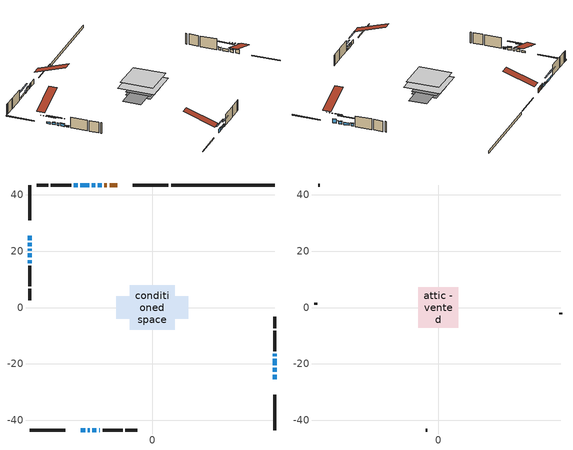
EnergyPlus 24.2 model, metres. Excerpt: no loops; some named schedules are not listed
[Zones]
conditioned space
 floor adiabatic (Floor2 construction): -5.44,-5.44 -5.44,5.44 5.44,5.44 5.44,-5.44 z0.59
 floor adiabatic (AdiabaticFloorConstruction): -7.93,-7.93 -7.93,7.93 7.93,7.93 7.93,-7.93 z3.03
 floor foundation (Slab1 construction): -5.44,-5.44 -5.44,5.44 5.44,5.44 5.44,-5.44 z-0.61
 floor foundation (Slab2 construction): -12.71,-4 -12.71,4 12.71,4 12.71,-4 z0
 wall outside (RimJoist1 construction): 5.71,43.37 -6.82,43.37 / -43.37,-43.37 -30.84,-43.37 / -43.37,43.37 -43.37,30.84 / 43.37,-43.37 43.37,-30.84 z0.59:0.89
 wall outside (AdiabaticWallConstruction 1): -12.34,43.37 -15.13,43.37 / -16.06,43.37 -16.97,43.37 z0.59:2.62
 wall outside (AdiabaticWallConstruction): 43.37,-25.32 43.37,-23.75 / -25.32,-43.37 -23.75,-43.37 z0.59:2.29; -43.37,25.32 -43.37,23.8 z0.59:1.33; -43.37,22.87 -43.37,21.7 / -43.37,20.77 -43.37,20.08 / 43.37,-20.47 43.37,-18.13 / -22.82,-43.37 -22.11,-43.37 / 43.37,-17.21 43.37,-16.39 z0.59:1.71; 43.37,-22.82 43.37,-21.4 / -17.9,43.37 -19.32,43.37 / -21.18,-43.37 -19.76,-43.37 / -43.37,19.16 -43.37,17.73 z0.59:1.73; -20.25,43.37 -21.37,43.37 / -43.37,16.81 -43.37,15.66 z0.59:1.12; -22.3,43.37 -25.45,43.37 z0.59:1.35; -26.38,43.37 -27.83,43.37 z0.59:1.28; -18.83,-43.37 -18.52,-43.37 z0.59:1.25
 wall outside (Wall1 construction): -28.76,43.37 -35.93,43.37 / -17.6,-43.37 -10.42,-43.37 / -43.37,14.73 -43.37,7.56 / 43.37,-15.46 43.37,-8.29 z0.59:5.47
 wall outside (Wall2 construction): -36.86,43.37 -40.96,43.37 / -9.49,-43.37 -5.39,-43.37 / -43.37,6.63 -43.37,2.53 / 43.37,-7.36 43.37,-3.25 z0.59:5.47
 wall foundation (FoundationWall1 construction): 43.37,43.37 6.64,43.37 z-0.61:0.59
 window (WindowConstruction): 43.37,-25.32 43.37,-23.75 z0.59:2.29
 window (WindowConstruction 6): -25.32,-43.37 -23.75,-43.37 z0.59:2.29
 window (WindowConstruction 7): -43.37,25.32 -43.37,23.8 z0.59:1.33
 window (WindowConstruction 8): -43.37,22.87 -43.37,21.7 z0.59:1.71
 window (WindowConstruction 9): -43.37,20.77 -43.37,20.08 z0.59:1.71
 window (WindowConstruction 10): 43.37,-22.82 43.37,-21.4 z0.59:1.73
 window (WindowConstruction 11): -17.9,43.37 -19.32,43.37 z0.59:1.73
 window (WindowConstruction 12): -20.25,43.37 -21.37,43.37 z0.59:1.12
 window (WindowConstruction 1): 43.37,-20.47 43.37,-18.13 z0.59:1.71
 window (WindowConstruction 13): -22.82,-43.37 -22.11,-43.37 z0.59:1.71
 window (WindowConstruction 14): -21.18,-43.37 -19.76,-43.37 z0.59:1.73
 window (WindowConstruction 15): -43.37,19.16 -43.37,17.73 z0.59:1.73
 window (WindowConstruction 16): -43.37,16.81 -43.37,15.66 z0.59:1.12
 window (WindowConstruction 2): 43.37,-17.2 43.37,-16.39 z0.59:1.71
 window (WindowConstruction 3): -22.3,43.37 -25.45,43.37 z0.59:1.35
 window (WindowConstruction 4): -26.38,43.37 -27.83,43.37 z0.59:1.28
 window (WindowConstruction 5): -18.83,-43.37 -18.52,-43.37 z0.59:1.25
 door (Door): -12.34,43.37 -15.13,43.37 z0.59:2.62
 door (Door 1): -16.06,43.37 -16.97,43.37 z0.59:2.62
 ceiling adiabatic (AdiabaticFloorConstruction): 7.93,-7.93 7.93,7.93 -7.93,7.93 -7.93,-7.93 z3.03
attic - vented
 floor to conditioned space (Floor1 construction Reversed): -7.13,-7.13 -7.13,7.13 7.13,7.13 7.13,-7.13 z5.47
 wall outside (Wall3 construction): -41.89,43.37 -42.44,43.37 / -4.46,-43.37 -3.91,-43.37 / -43.37,1.6 -43.37,1.05 / 43.37,-2.32 43.37,-1.78 z0.59:5.47
 roof outside (Roof1 construction): -11.41,43.37,5.47 -11.41,29.48,10.1 -7.75,29.48,10.1 -7.75,43.37,5.47; -26.25,-43.37,5.47 -26.25,-29.48,10.1 -29.91,-29.48,10.1 -29.91,-43.37,5.47; -43.37,26.25,5.47 -29.48,26.25,10.1 -29.48,29.91,10.1 -43.37,29.91,5.47; 43.37,-26.25,5.47 29.48,-26.25,10.1 29.48,-29.91,10.1 43.37,-29.91,5.47
shading: 43.37,-21.11 43.37,-27.96 43.78,-27.96 43.78,-21.11 z4.93; -21.11,-43.37 -27.96,-43.37 -27.96,-43.78 -21.11,-43.78 z4.93; -43.37,21.16 -43.37,27.96 -43.78,27.96 -43.78,21.16 z3.97; -43.37,19.06 -43.37,25.51 -43.78,25.51 -43.78,19.06 z4.35; -43.37,17.44 -43.37,23.41 -43.78,23.41 -43.78,17.44 z4.35; 43.37,-21.2 43.37,-23.02 43.78,-23.02 43.78,-21.2 z1.93; -19.52,43.37 -17.7,43.37 -17.7,43.78 -19.52,43.78 z1.93; -21.57,43.37 -20.05,43.37 -20.05,43.78 -21.57,43.78 z1.32; 43.37,-15.49 43.37,-23.11 43.78,-23.11 43.78,-15.49 z4.35; -21.91,-43.37 -23.02,-43.37 -23.02,-43.78 -21.91,-43.78 z1.91; -19.56,-43.37 -21.38,-43.37 -21.38,-43.78 -19.56,-43.78 z1.93; -43.37,17.53 -43.37,19.36 -43.78,19.36 -43.78,17.53 z1.93; -43.37,15.46 -43.37,17.01 -43.78,17.01 -43.78,15.46 z1.32; 43.37,-16.19 43.37,-17.41 43.78,-17.41 43.78,-16.19 z1.91; -28.09,43.37 -19.66,43.37 -19.66,43.78 -28.09,43.78 z3.99; -30.47,43.37 -23.74,43.37 -23.74,43.78 -30.47,43.78 z3.92; -15.88,-43.37 -21.47,-43.37 -21.47,-43.78 -15.88,-43.78 z3.89
[Building]
Building 1: Terrain=Suburbs
[Site:Location]
Nelson CS_BC: Latitude {deg}=49.49; Longitude {deg}=-117.31; Time Zone {hr}=-8; Elevation {m}=535; Keep Site Location Information=Yes
[Site:GroundTemperature:Shallow]
4.87826, 3.29155, 3.16448, 3.91745, 6.94023, 9.94893, 12.5573, 14.2097, 14.35, 13.0061, 10.4643, 7.54786
[Site:WaterMainsTemperature]
Calculation Method=Schedule; Temperature Schedule=mains temperature schedule
[Material] Roughness=Rough; Thermal Absorptance=0.9
Name | Thickness {m} | Conductivity {W/m-K} | Density {kg/m3} | Specific Heat {J/kg-K} | Solar Absorptance | Visible Absorptance
asphalt or fiberglass shingles | 0.00635 | 0.162714 | 1121.4 | 1465.45 | 0.4 | 0.4
ceiling loosefill ins | 0.254 | 0.0480833 | 16.02 | 1046.75 | 0.7 | 0.7
ceiling stud and cavity | 0.1397 | 0.162576 | 65.682 | 1177.47 | 0.7 | 0.7
concrete 4.0 in. | 0.1016 | 1.803125 | 2242.8 | 837.4 | 0.7 | 0.7
concrete 8.0 in. | 0.2032 | 1.803125 | 2242.8 | 837.4 | 0.7 | 0.7
door material | 0.04445 | 0.188738 | 512.64 | 1214.23 | 0.7 | 0.7
door material 1 | 0.04445 | 0.327969 | 512.64 | 1214.23 | 0.7 | 0.7
exterior vertical ins | 0.0132133 | 0.029427 | 32.04 | 1214.23 | 0.7 | 0.7
floor covering | 0.0127 | 9.015625 | 54.468 | 1339.84 | 0.6 | 0.6
floor covering 1 | 0.0127 | 0.0433444 | 54.468 | 1339.84 | 0.6 | 0.6
floor rigid ins; wall rigid ins | 0.512978 | 0.029427 | 32.04 | 1214.23 | 0.7 | 0.7
floor stud and cavity | 0.0889 | 0.35756 | 50.32683 | 1063.81 | 0.7 | 0.7
floor stud and cavity 1 | 0.1397 | 1.75129 | 37.0049 | 1207.88 | 0.7 | 0.7
furniture material conditioned space 1 | 0.1524 | 0.115458 | 640.8 | 1214.23 | 0.6 | 0.6
gypsum board | 0.0127 | 0.160291 | 801 | 837.4 | 0.6 | 0.6
gypsum board 1 | 0.0127 | 0.160291 | 801 | 837.4 | 0.7 | 0.7
interior vertical ins | 0.025908 | 0.029427 | 32.04 | 1214.23 | 0.7 | 0.7
osb sheathing 0.5 in. | 0.0127 | 0.115458 | 512.64 | 1214.23 | 0.7 | 0.7
osb sheathing 0.75 in. | 0.01905 | 0.115458 | 512.64 | 1214.23 | 0.7 | 0.7
osb sheathing 2.0 in. | 0.0508 | 0.115458 | 512.64 | 1214.23 | 0.7 | 0.7
rim joist stud and cavity | 0.0508 | 0.0451784 | 125.044 | 1163.47 | 0.6 | 0.6
slab rigid ins | 0.0451312 | 0.029427 | 32.04 | 1214.23 | 0.7 | 0.7
wall stud and cavity | 0.1397 | 0.0786306 | 139.0536 | 1170.24 | 0.7 | 0.7
wall stud and cavity 1 | 0.1397 | 0.0794177 | 139.0536 | 1170.24 | 0.7 | 0.7
wall stud and cavity 2 | 0.0889 | 6.9971 | 50.32683 | 1063.81 | 0.6 | 0.6
wall stud and cavity 3 | 0.0889 | 0.380278 | 52.3479 | 1209.89 | 0.7 | 0.7
wall stud and cavity 4 | 0.0889 | 0.391764 | 83.0341 | 1211.67 | 0.7 | 0.7
wood siding | 0.0254 | 0.102417 | 544.68 | 1172.36 | 0.4 | 0.4
wood siding 1 | 0.00254 | 0.102417 | 544.68 | 1172.36 | 0.4 | 0.4
wood siding 2; wood siding 3; wood siding 4 | 0.0254 | 0.102417 | 544.68 | 1172.36 | 0.7 | 0.7
[WindowMaterial:SimpleGlazingSystem]
Name | U-Factor {W/m2-K} | Solar Heat Gain Coefficient
WindowMaterial | 3.304596 | 0.65
WindowMaterial 1 | 3.30232 | 0.66
WindowMaterial 2 | 3.304596 | 0.64
WindowMaterial 3 | 1.80106 | 0.24
WindowMaterial 4 | 3.30119 | 0.5
WindowMaterial 5 | 7.04753 | 0.69
WindowMaterial 6 | 3.30573 | 0.63
WindowMaterial 7 | 2.001495 | 0.22
WindowMaterial 8 | 1.99411 | 0.22
[Construction]
AdiabaticFloorConstruction: floor stud and cavity 1, floor rigid ins, osb sheathing 0.75 in., floor covering 1
AdiabaticWallConstruction: wood siding 3, wall rigid ins, wall stud and cavity 3, gypsum board
AdiabaticWallConstruction 1: wood siding 4, wall rigid ins, wall stud and cavity 3, gypsum board
Door: door material
Door 1: door material 1
Floor1 construction Reversed: gypsum board, ceiling stud and cavity, ceiling loosefill ins
Floor2 construction: floor stud and cavity, floor covering
FoundationWall1 construction: concrete 8.0 in., gypsum board 1
furniture construction conditioned space 1: furniture material conditioned space 1
PartitionWallConstruction: gypsum board, wall stud and cavity 4, gypsum board
RimJoist1 construction: wood siding 2, osb sheathing 2.0 in., rim joist stud and cavity
Roof1 construction: asphalt or fiberglass shingles
Slab1 construction: concrete 4.0 in.
Slab2 construction: slab rigid ins, concrete 4.0 in.
Wall1 construction: wood siding, osb sheathing 0.5 in., wall stud and cavity, gypsum board
Wall2 construction: wood siding, osb sheathing 0.5 in., wall stud and cavity 1, gypsum board
Wall3 construction: wood siding 1, wall stud and cavity 2
WindowConstruction; WindowConstruction 3; WindowConstruction 6: WindowMaterial
WindowConstruction 1; WindowConstruction 8: WindowMaterial 1
WindowConstruction 10; WindowConstruction 11; WindowConstruction 13; WindowConstruction 14; WindowConstruction 15; WindowConstruction 9: WindowMaterial 6
WindowConstruction 12: WindowMaterial 7
WindowConstruction 16: WindowMaterial 8
WindowConstruction 2: WindowMaterial 2
WindowConstruction 4: WindowMaterial 3
WindowConstruction 5: WindowMaterial 4
WindowConstruction 7: WindowMaterial 5
[Zone] Multiplier=1; Part of Total Floor Area=Yes
Name | Volume {m3}
attic - vented | 152.934
conditioned space | 732.2
[Space]
Name | Zone | Volume {m3}
attic - vented 1 | attic - vented | 152.934
conditioned space 1 | conditioned space | 732.2
[ZoneInfiltration:EffectiveLeakageArea]
infil attic - vented 1: Zone or Space=attic - vented 1; Schedule=Always On Discrete; Effective Air Leakage Area {cm2}=9041.78; Stack Coefficient=0.000661143; Wind Coefficient=1.73727e-05
[ZoneMixing]
whole house fan mix: Zone or Space=attic - vented; Schedule=Always On Continuous; Design Flow Rate Calculation Method=Flow/Zone; Design Flow Rate {m3/s}=0; Source Zone or Space=conditioned space
[SurfaceProperty:ExposedFoundationPerimeter] Exposed Perimeter Calculation Method=TotalExposedPerimeter
Name | Total Exposed Perimeter {m}
Slab1 | 36.728
Slab2 | 66.834
[InternalMass] Zone or ZoneList=conditioned space; Space or SpaceList=conditioned space 1
Name | Construction | Surface Area {m2}
furniture mass conditioned space 1 | furniture construction conditioned space 1 | 276.531
partition wall mass | PartitionWallConstruction | 573.084
[Lights]
interior lighting: Zone or ZoneList or Space or SpaceList=conditioned space 1; Schedule=interior lighting schedule; Design Level Calculation Method=LightingLevel; Lighting Level {W}=343.2; Return Air Fraction=0; Fraction Radiant=0.6; Fraction Visible=0.2; Fraction Replaceable=1
[People]
occupants: Zone or ZoneList or Space or SpaceList=conditioned space 1; Number of People Schedule=occupants schedule; Number of People Calculation Method=People; Number of People=3; Fraction Radiant=0.314171; Sensible Heat Fraction=0.56303; Activity Level Schedule=occupants activity schedule; Carbon Dioxide Generation Rate {m3/s-W}=0; Enable ASHRAE 55 Comfort Warnings=No; Mean Radiant Temperature Calculation Type=EnclosureAveraged
[ElectricEquipment] Zone or ZoneList or Space or SpaceList=conditioned space 1; Design Level Calculation Method=EquipmentLevel
Name | Schedule | Design Level {W} | Fraction Latent | Fraction Radiant | Fraction Lost
clothes dryer | clothes dryer schedule | 140.772 | 0.015 | 0.081 | 0.85
clothes washer | clothes washer schedule | 32.1985 | 0.03 | 0.162 | 0.7
cooking range | cooking range schedule | 215.147 | 0.08 | 0.432 | 0.2
dishwasher | dishwasher schedule | 66.8632 | 0.3 | 0.18 | 0.4
fridge | fridge schedule | 72.9452 | 0 | 0.6 | 0
mech vent house fan | mech vent house fan schedule | 0.95 | 0 | 0 | 1
mech vent house fan cfis | mech vent house fan cfis schedule | 0 | 0 | 0 | 0
misc plug loads | misc plug loads schedule | 494.7 | 0.045 | 0.513 | 0.1
whole house fan | Always On Discrete | 0 | 0 | 0 | 1
[OtherEquipment] Zone or ZoneList or Space or SpaceList=conditioned space 1; Design Level Calculation Method=EquipmentLevel
Name | Fuel Type | Schedule | Design Level {W} | Fraction Latent | Fraction Radiant | Fraction Lost
clothes dryer 1 | Electricity | clothes dryer schedule | 0 | 0.015 | 0.081 | 0.85
cooking range 1 | Electricity | cooking range schedule | 0 | 0.08 | 0.432 | 0.2
general water use latent | None | general water use schedule | 62.594 | 1 | 0 | 0
general water use sensible | None | general water use schedule | -61.6891 | 0 | 0.6 | 0
mech vent house fan latent load | None | Always On Discrete | 0 | 1 | 0 | 0
mech vent house fan sensible load | None | Always On Discrete | 0 | 0 | 0 | 0
water heater energy adjustment1 | Electricity | Always On Discrete | 0.01 | 0 | 0 | 1
[ZoneInfiltration:DesignFlowRate] Zone or ZoneList or Space or SpaceList=conditioned space 1; Schedule=Always On Discrete; Design Flow Rate Calculation Method=Flow/Zone; Design Flow Rate {m3/s}=0
infil flow; natural vent flow; whole house fan flow
[Foundation:Kiva] Initial Indoor Air Temperature {C}=18; Wall Depth Below Slab {m}=0.2032
Name | Wall Height Above Grade {m} | Custom Block Material Name 1 | Custom Block Depth 1 {m} | Custom Block X Position 1 {m} | Custom Block Z Position 1 {m} | Interior Vertical Insulation Material | Interior Vertical Insulation Depth {m}
Foundation Kiva 1 | 0.590001 | exterior vertical ins | 1.2 | 0.2159 | 0
Foundation Kiva 2 | 0.1016 |  |  |  |  | interior vertical ins | 0.1016
[Foundation:Kiva:Settings]
Soil Conductivity {W/m-K}=0.849921; Soil Density {kg/m3}=1842.3; Soil Specific Heat {J/kg-K}=418.7; Ground Solar Absorptivity=0.9; Ground Thermal Absorptivity=0.9; Ground Surface Roughness {m}=0.03; Far-Field Width {m}=40; Deep-Ground Boundary Condition=ZeroFlux; Deep-Ground Depth {m}=40; Minimum Cell Dimension {m}=0.2; Maximum Cell Growth Coefficient=3; Simulation Timestep=Timestep
[Exterior:Lights]
exterior lighting: Schedule=exterior lighting schedule; Design Level {W}=75.6
[Schedule:Constant]
Name | Hourly Value
Always On Continuous; mech vent house fan schedule; mech vent house fan cfis schedule; Always On Discrete | 1
occupants activity schedule | 117.228
fridge schedule | 0
[Schedule:Week:Daily]
interior lighting schedule Week Rule - Jan1-Jan27: interior lighting schedule day, interior lighting schedule day, interior lighting schedule day, interior lighting schedule day, interior lighting schedule day, interior lighting schedule day, interior lighting schedule day, interior lighting schedule default day, interior lighting schedule default day, interior lighting schedule default day, interior lighting schedule default day, interior lighting schedule default day
interior lighting schedule Week Rule - Jan28-Feb3: interior lighting schedule day, interior lighting schedule day, interior lighting schedule day, interior lighting schedule day, interior lighting schedule day 1, interior lighting schedule day 1, interior lighting schedule day 1, interior lighting schedule default day, interior lighting schedule default day, interior lighting schedule default day, interior lighting schedule default day, interior lighting schedule default day
interior lighting schedule Week Rule - Feb4-Feb24: interior lighting schedule day 1, interior lighting schedule day 1, interior lighting schedule day 1, interior lighting schedule day 1, interior lighting schedule day 1, interior lighting schedule day 1, interior lighting schedule day 1, interior lighting schedule default day, interior lighting schedule default day, interior lighting schedule default day, interior lighting schedule default day, interior lighting schedule default day
interior lighting schedule Week Rule - Feb25-Mar3: interior lighting schedule day 1, interior lighting schedule day 1, interior lighting schedule day 1, interior lighting schedule day 1, interior lighting schedule day 2, interior lighting schedule day 2, interior lighting schedule day 2, interior lighting schedule default day, interior lighting schedule default day, interior lighting schedule default day, interior lighting schedule default day, interior lighting schedule default day
interior lighting schedule Week Rule - Mar4-Mar31: interior lighting schedule day 2, interior lighting schedule day 2, interior lighting schedule day 2, interior lighting schedule day 2, interior lighting schedule day 2, interior lighting schedule day 2, interior lighting schedule day 2, interior lighting schedule default day, interior lighting schedule default day, interior lighting schedule default day, interior lighting schedule default day, interior lighting schedule default day
interior lighting schedule Week Rule - Apr1-Apr28: interior lighting schedule day 3, interior lighting schedule day 3, interior lighting schedule day 3, interior lighting schedule day 3, interior lighting schedule day 3, interior lighting schedule day 3, interior lighting schedule day 3, interior lighting schedule default day, interior lighting schedule default day, interior lighting schedule default day, interior lighting schedule default day, interior lighting schedule default day
interior lighting schedule Week Rule - Apr29-May5: interior lighting schedule day 3, interior lighting schedule day 3, interior lighting schedule day 4, interior lighting schedule day 4, interior lighting schedule day 4, interior lighting schedule day 4, interior lighting schedule day 4, interior lighting schedule default day, interior lighting schedule default day, interior lighting schedule default day, interior lighting schedule default day, interior lighting schedule default day
interior lighting schedule Week Rule - May6-May26: interior lighting schedule day 4, interior lighting schedule day 4, interior lighting schedule day 4, interior lighting schedule day 4, interior lighting schedule day 4, interior lighting schedule day 4, interior lighting schedule day 4, interior lighting schedule default day, interior lighting schedule default day, interior lighting schedule default day, interior lighting schedule default day, interior lighting schedule default day
interior lighting schedule Week Rule - May27-Jun2: interior lighting schedule day 4, interior lighting schedule day 4, interior lighting schedule day 4, interior lighting schedule day 4, interior lighting schedule day 4, interior lighting schedule day 5, interior lighting schedule day 5, interior lighting schedule default day, interior lighting schedule default day, interior lighting schedule default day, interior lighting schedule default day, interior lighting schedule default day
interior lighting schedule Week Rule - Jun3-Jun30: interior lighting schedule day 5, interior lighting schedule day 5, interior lighting schedule day 5, interior lighting schedule day 5, interior lighting schedule day 5, interior lighting schedule day 5, interior lighting schedule day 5, interior lighting schedule default day, interior lighting schedule default day, interior lighting schedule default day, interior lighting schedule default day, interior lighting schedule default day
interior lighting schedule Week Rule - Jul1-Jul28: interior lighting schedule day 6, interior lighting schedule day 6, interior lighting schedule day 6, interior lighting schedule day 6, interior lighting schedule day 6, interior lighting schedule day 6, interior lighting schedule day 6, interior lighting schedule default day, interior lighting schedule default day, interior lighting schedule default day, interior lighting schedule default day, interior lighting schedule default day
interior lighting schedule Week Rule - Jul29-Aug4: interior lighting schedule day 6, interior lighting schedule day 6, interior lighting schedule day 6, interior lighting schedule day 7, interior lighting schedule day 7, interior lighting schedule day 7, interior lighting schedule day 7, interior lighting schedule default day, interior lighting schedule default day, interior lighting schedule default day, interior lighting schedule default day, interior lighting schedule default day
interior lighting schedule Week Rule - Aug5-Aug25: interior lighting schedule day 7, interior lighting schedule day 7, interior lighting schedule day 7, interior lighting schedule day 7, interior lighting schedule day 7, interior lighting schedule day 7, interior lighting schedule day 7, interior lighting schedule default day, interior lighting schedule default day, interior lighting schedule default day, interior lighting schedule default day, interior lighting schedule default day
interior lighting schedule Week Rule - Aug26-Sep1: interior lighting schedule day 7, interior lighting schedule day 7, interior lighting schedule day 7, interior lighting schedule day 7, interior lighting schedule day 7, interior lighting schedule day 7, interior lighting schedule day 8, interior lighting schedule default day, interior lighting schedule default day, interior lighting schedule default day, interior lighting schedule default day, interior lighting schedule default day
interior lighting schedule Week Rule - Sep2-Sep29: interior lighting schedule day 8, interior lighting schedule day 8, interior lighting schedule day 8, interior lighting schedule day 8, interior lighting schedule day 8, interior lighting schedule day 8, interior lighting schedule day 8, interior lighting schedule default day, interior lighting schedule default day, interior lighting schedule default day, interior lighting schedule default day, interior lighting schedule default day
interior lighting schedule Week Rule - Sep30-Oct6: interior lighting schedule day 8, interior lighting schedule day 9, interior lighting schedule day 9, interior lighting schedule day 9, interior lighting schedule day 9, interior lighting schedule day 9, interior lighting schedule day 9, interior lighting schedule default day, interior lighting schedule default day, interior lighting schedule default day, interior lighting schedule default day, interior lighting schedule default day
interior lighting schedule Week Rule - Oct7-Oct27: interior lighting schedule day 9, interior lighting schedule day 9, interior lighting schedule day 9, interior lighting schedule day 9, interior lighting schedule day 9, interior lighting schedule day 9, interior lighting schedule day 9, interior lighting schedule default day, interior lighting schedule default day, interior lighting schedule default day, interior lighting schedule default day, interior lighting schedule default day
interior lighting schedule Week Rule - Oct28-Nov3: interior lighting schedule day 9, interior lighting schedule day 9, interior lighting schedule day 9, interior lighting schedule day 9, interior lighting schedule day 10, interior lighting schedule day 10, interior lighting schedule day 10, interior lighting schedule default day, interior lighting schedule default day, interior lighting schedule default day, interior lighting schedule default day, interior lighting schedule default day
interior lighting schedule Week Rule - Nov4-Nov24: interior lighting schedule day 10, interior lighting schedule day 10, interior lighting schedule day 10, interior lighting schedule day 10, interior lighting schedule day 10, interior lighting schedule day 10, interior lighting schedule day 10, interior lighting schedule default day, interior lighting schedule default day, interior lighting schedule default day, interior lighting schedule default day, interior lighting schedule default day
interior lighting schedule Week Rule - Nov25-Dec1: interior lighting schedule day 10, interior lighting schedule day 10, interior lighting schedule day 10, interior lighting schedule day 10, interior lighting schedule day 10, interior lighting schedule day 10, interior lighting schedule day 11, interior lighting schedule default day, interior lighting schedule default day, interior lighting schedule default day, interior lighting schedule default day, interior lighting schedule default day
interior lighting schedule Week Rule - Dec2-Dec31: interior lighting schedule day 11, interior lighting schedule day 11, interior lighting schedule day 11, interior lighting schedule day 11, interior lighting schedule day 11, interior lighting schedule day 11, interior lighting schedule day 11, interior lighting schedule default day, interior lighting schedule default day, interior lighting schedule default day, interior lighting schedule default day, interior lighting schedule default day
occupants schedule Week Rule - Jan1-Dec31: occupants schedule day, occupants schedule day, occupants schedule day, occupants schedule day, occupants schedule day, occupants schedule day, occupants schedule day, occupants schedule default day, occupants schedule default day, occupants schedule default day, occupants schedule default day, occupants schedule default day
clothes dryer schedule Week Rule - Jan1-Dec31: clothes dryer schedule day, clothes dryer schedule day, clothes dryer schedule day, clothes dryer schedule day, clothes dryer schedule day, clothes dryer schedule day, clothes dryer schedule day, clothes dryer schedule default day, clothes dryer schedule default day, clothes dryer schedule default day, clothes dryer schedule default day, clothes dryer schedule default day
clothes washer schedule Week Rule - Jan1-Dec31: clothes washer schedule day, clothes washer schedule day, clothes washer schedule day, clothes washer schedule day, clothes washer schedule day, clothes washer schedule day, clothes washer schedule day, clothes washer schedule default day, clothes washer schedule default day, clothes washer schedule default day, clothes washer schedule default day, clothes washer schedule default day
cooking range schedule Week Rule - Jan1-Dec31: cooking range schedule day, cooking range schedule day, cooking range schedule day, cooking range schedule day, cooking range schedule day, cooking range schedule day, cooking range schedule day, cooking range schedule default day, cooking range schedule default day, cooking range schedule default day, cooking range schedule default day, cooking range schedule default day
dishwasher schedule Week Rule - Jan1-Dec31: dishwasher schedule day, dishwasher schedule day, dishwasher schedule day, dishwasher schedule day, dishwasher schedule day, dishwasher schedule day, dishwasher schedule day, dishwasher schedule default day, dishwasher schedule default day, dishwasher schedule default day, dishwasher schedule default day, dishwasher schedule default day
misc plug loads schedule Week Rule - Jan1-Dec31: misc plug loads schedule day, misc plug loads schedule day, misc plug loads schedule day, misc plug loads schedule day, misc plug loads schedule day, misc plug loads schedule day, misc plug loads schedule day, misc plug loads schedule default day, misc plug loads schedule default day, misc plug loads schedule default day, misc plug loads schedule default day, misc plug loads schedule default day
general water use schedule Week Rule - Jan1-Dec31: general water use schedule day, general water use schedule day, general water use schedule day, general water use schedule day, general water use schedule day, general water use schedule day, general water use schedule day, general water use schedule default day, general water use schedule default day, general water use schedule default day, general water use schedule default day, general water use schedule default day
exterior lighting schedule Week Rule - Jan1-Jan27: exterior lighting schedule day, exterior lighting schedule day, exterior lighting schedule day, exterior lighting schedule day, exterior lighting schedule day, exterior lighting schedule day, exterior lighting schedule day, exterior lighting schedule default day, exterior lighting schedule default day, exterior lighting schedule default day, exterior lighting schedule default day, exterior lighting schedule default day
exterior lighting schedule Week Rule - Jan28-Feb3: exterior lighting schedule day, exterior lighting schedule day, exterior lighting schedule day, exterior lighting schedule day, exterior lighting schedule day 1, exterior lighting schedule day 1, exterior lighting schedule day 1, exterior lighting schedule default day, exterior lighting schedule default day, exterior lighting schedule default day, exterior lighting schedule default day, exterior lighting schedule default day
exterior lighting schedule Week Rule - Feb4-Feb24: exterior lighting schedule day 1, exterior lighting schedule day 1, exterior lighting schedule day 1, exterior lighting schedule day 1, exterior lighting schedule day 1, exterior lighting schedule day 1, exterior lighting schedule day 1, exterior lighting schedule default day, exterior lighting schedule default day, exterior lighting schedule default day, exterior lighting schedule default day, exterior lighting schedule default day
exterior lighting schedule Week Rule - Feb25-Mar3: exterior lighting schedule day 1, exterior lighting schedule day 1, exterior lighting schedule day 1, exterior lighting schedule day 1, exterior lighting schedule day 2, exterior lighting schedule day 2, exterior lighting schedule day 2, exterior lighting schedule default day, exterior lighting schedule default day, exterior lighting schedule default day, exterior lighting schedule default day, exterior lighting schedule default day
exterior lighting schedule Week Rule - Mar4-Mar31: exterior lighting schedule day 2, exterior lighting schedule day 2, exterior lighting schedule day 2, exterior lighting schedule day 2, exterior lighting schedule day 2, exterior lighting schedule day 2, exterior lighting schedule day 2, exterior lighting schedule default day, exterior lighting schedule default day, exterior lighting schedule default day, exterior lighting schedule default day, exterior lighting schedule default day
exterior lighting schedule Week Rule - Apr1-Apr28: exterior lighting schedule day 3, exterior lighting schedule day 3, exterior lighting schedule day 3, exterior lighting schedule day 3, exterior lighting schedule day 3, exterior lighting schedule day 3, exterior lighting schedule day 3, exterior lighting schedule default day, exterior lighting schedule default day, exterior lighting schedule default day, exterior lighting schedule default day, exterior lighting schedule default day
exterior lighting schedule Week Rule - Apr29-May5: exterior lighting schedule day 3, exterior lighting schedule day 3, exterior lighting schedule day 4, exterior lighting schedule day 4, exterior lighting schedule day 4, exterior lighting schedule day 4, exterior lighting schedule day 4, exterior lighting schedule default day, exterior lighting schedule default day, exterior lighting schedule default day, exterior lighting schedule default day, exterior lighting schedule default day
exterior lighting schedule Week Rule - May6-May26: exterior lighting schedule day 4, exterior lighting schedule day 4, exterior lighting schedule day 4, exterior lighting schedule day 4, exterior lighting schedule day 4, exterior lighting schedule day 4, exterior lighting schedule day 4, exterior lighting schedule default day, exterior lighting schedule default day, exterior lighting schedule default day, exterior lighting schedule default day, exterior lighting schedule default day
exterior lighting schedule Week Rule - May27-Jun2: exterior lighting schedule day 4, exterior lighting schedule day 4, exterior lighting schedule day 4, exterior lighting schedule day 4, exterior lighting schedule day 4, exterior lighting schedule day 5, exterior lighting schedule day 5, exterior lighting schedule default day, exterior lighting schedule default day, exterior lighting schedule default day, exterior lighting schedule default day, exterior lighting schedule default day
exterior lighting schedule Week Rule - Jun3-Jun30: exterior lighting schedule day 5, exterior lighting schedule day 5, exterior lighting schedule day 5, exterior lighting schedule day 5, exterior lighting schedule day 5, exterior lighting schedule day 5, exterior lighting schedule day 5, exterior lighting schedule default day, exterior lighting schedule default day, exterior lighting schedule default day, exterior lighting schedule default day, exterior lighting schedule default day
exterior lighting schedule Week Rule - Jul1-Jul28: exterior lighting schedule day 6, exterior lighting schedule day 6, exterior lighting schedule day 6, exterior lighting schedule day 6, exterior lighting schedule day 6, exterior lighting schedule day 6, exterior lighting schedule day 6, exterior lighting schedule default day, exterior lighting schedule default day, exterior lighting schedule default day, exterior lighting schedule default day, exterior lighting schedule default day
exterior lighting schedule Week Rule - Jul29-Aug4: exterior lighting schedule day 6, exterior lighting schedule day 6, exterior lighting schedule day 6, exterior lighting schedule day 7, exterior lighting schedule day 7, exterior lighting schedule day 7, exterior lighting schedule day 7, exterior lighting schedule default day, exterior lighting schedule default day, exterior lighting schedule default day, exterior lighting schedule default day, exterior lighting schedule default day
exterior lighting schedule Week Rule - Aug5-Aug25: exterior lighting schedule day 7, exterior lighting schedule day 7, exterior lighting schedule day 7, exterior lighting schedule day 7, exterior lighting schedule day 7, exterior lighting schedule day 7, exterior lighting schedule day 7, exterior lighting schedule default day, exterior lighting schedule default day, exterior lighting schedule default day, exterior lighting schedule default day, exterior lighting schedule default day
exterior lighting schedule Week Rule - Aug26-Sep1: exterior lighting schedule day 7, exterior lighting schedule day 7, exterior lighting schedule day 7, exterior lighting schedule day 7, exterior lighting schedule day 7, exterior lighting schedule day 7, exterior lighting schedule day 8, exterior lighting schedule default day, exterior lighting schedule default day, exterior lighting schedule default day, exterior lighting schedule default day, exterior lighting schedule default day
exterior lighting schedule Week Rule - Sep2-Sep29: exterior lighting schedule day 8, exterior lighting schedule day 8, exterior lighting schedule day 8, exterior lighting schedule day 8, exterior lighting schedule day 8, exterior lighting schedule day 8, exterior lighting schedule day 8, exterior lighting schedule default day, exterior lighting schedule default day, exterior lighting schedule default day, exterior lighting schedule default day, exterior lighting schedule default day
exterior lighting schedule Week Rule - Sep30-Oct6: exterior lighting schedule day 8, exterior lighting schedule day 9, exterior lighting schedule day 9, exterior lighting schedule day 9, exterior lighting schedule day 9, exterior lighting schedule day 9, exterior lighting schedule day 9, exterior lighting schedule default day, exterior lighting schedule default day, exterior lighting schedule default day, exterior lighting schedule default day, exterior lighting schedule default day
exterior lighting schedule Week Rule - Oct7-Oct27: exterior lighting schedule day 9, exterior lighting schedule day 9, exterior lighting schedule day 9, exterior lighting schedule day 9, exterior lighting schedule day 9, exterior lighting schedule day 9, exterior lighting schedule day 9, exterior lighting schedule default day, exterior lighting schedule default day, exterior lighting schedule default day, exterior lighting schedule default day, exterior lighting schedule default day
[Schedule:Year]
interior lighting schedule: interior lighting schedule Week Rule - Jan1-Jan27, 1, 1, 1, 27, interior lighting schedule Week Rule - Jan28-Feb3, 1, 28, 2, 3, interior lighting schedule Week Rule - Feb4-Feb24, 2, 4, 2, 24, interior lighting schedule Week Rule - Feb25-Mar3, 2, 25, 3, 3, interior lighting schedule Week Rule - Mar4-Mar31, 3, 4, 3, 31, interior lighting schedule Week Rule - Apr1-Apr28, 4, 1, 4, 28, interior lighting schedule Week Rule - Apr29-May5, 4, 29, 5, 5, interior lighting schedule Week Rule - May6-May26, 5, 6, 5, 26, interior lighting schedule Week Rule - May27-Jun2, 5, 27, 6, 2, interior lighting schedule Week Rule - Jun3-Jun30, 6, 3, 6, 30, interior lighting schedule Week Rule - Jul1-Jul28, 7, 1, 7, 28, interior lighting schedule Week Rule - Jul29-Aug4, 7, 29, 8, 4, interior lighting schedule Week Rule - Aug5-Aug25, 8, 5, 8, 25, interior lighting schedule Week Rule - Aug26-Sep1, 8, 26, 9, 1, interior lighting schedule Week Rule - Sep2-Sep29, 9, 2, 9, 29, interior lighting schedule Week Rule - Sep30-Oct6, 9, 30, 10, 6, interior lighting schedule Week Rule - Oct7-Oct27, 10, 7, 10, 27, interior lighting schedule Week Rule - Oct28-Nov3, 10, 28, 11, 3, interior lighting schedule Week Rule - Nov4-Nov24, 11, 4, 11, 24, interior lighting schedule Week Rule - Nov25-Dec1, 11, 25, 12, 1, interior lighting schedule Week Rule - Dec2-Dec31, 12, 2, 12, 31
occupants schedule: occupants schedule Week Rule - Jan1-Dec31, 1, 1, 12, 31
clothes dryer schedule: clothes dryer schedule Week Rule - Jan1-Dec31, 1, 1, 12, 31
clothes washer schedule: clothes washer schedule Week Rule - Jan1-Dec31, 1, 1, 12, 31
cooking range schedule: cooking range schedule Week Rule - Jan1-Dec31, 1, 1, 12, 31
dishwasher schedule: dishwasher schedule Week Rule - Jan1-Dec31, 1, 1, 12, 31
misc plug loads schedule: misc plug loads schedule Week Rule - Jan1-Dec31, 1, 1, 12, 31
general water use schedule: general water use schedule Week Rule - Jan1-Dec31, 1, 1, 12, 31
exterior lighting schedule: exterior lighting schedule Week Rule - Jan1-Jan27, 1, 1, 1, 27, exterior lighting schedule Week Rule - Jan28-Feb3, 1, 28, 2, 3, exterior lighting schedule Week Rule - Feb4-Feb24, 2, 4, 2, 24, exterior lighting schedule Week Rule - Feb25-Mar3, 2, 25, 3, 3, exterior lighting schedule Week Rule - Mar4-Mar31, 3, 4, 3, 31, exterior lighting schedule Week Rule - Apr1-Apr28, 4, 1, 4, 28, exterior lighting schedule Week Rule - Apr29-May5, 4, 29, 5, 5, exterior lighting schedule Week Rule - May6-May26, 5, 6, 5, 26, exterior lighting schedule Week Rule - May27-Jun2, 5, 27, 6, 2, exterior lighting schedule Week Rule - Jun3-Jun30, 6, 3, 6, 30, exterior lighting schedule Week Rule - Jul1-Jul28, 7, 1, 7, 28, exterior lighting schedule Week Rule - Jul29-Aug4, 7, 29, 8, 4, exterior lighting schedule Week Rule - Aug5-Aug25, 8, 5, 8, 25, exterior lighting schedule Week Rule - Aug26-Sep1, 8, 26, 9, 1, exterior lighting schedule Week Rule - Sep2-Sep29, 9, 2, 9, 29, exterior lighting schedule Week Rule - Sep30-Oct6, 9, 30, 10, 6, exterior lighting schedule Week Rule - Oct7-Oct27, 10, 7, 10, 27, exterior lighting schedule Week Rule - Oct28-Nov3, 10, 28, 11, 3, exterior lighting schedule Week Rule - Nov4-Nov24, 11, 4, 11, 24, exterior lighting schedule Week Rule - Nov25-Dec1, 11, 25, 12, 1, exterior lighting schedule Week Rule - Dec2-Dec31, 12, 2, 12, 31
[Schedule:Compact]
mains temperature schedule: Through: 01/01, For: AllDays, Until: 24:00, 8.72944, Through: 01/02, For: AllDays, Until: 24:00, 8.675, Through: 01/03, For: AllDays, Until: 24:00, 8.62167, Through: 01/04, For: AllDays, Until: 24:00, 8.56944, Through: 01/05, For: AllDays, Until: 24:00, 8.51778, Through: 01/06, For: AllDays, Until: 24:00, 8.46778, Through: 01/07, For: AllDays, Until: 24:00, 8.41833, Through: 01/08, For: AllDays, Until: 24:00, 8.37, Through: 01/09, For: AllDays, Until: 24:00, 8.32278, Through: 01/10, For: AllDays, Until: 24:00, 8.27667, Through: 01/11, For: AllDays, Until: 24:00, 8.23167, Through: 01/12, For: AllDays, Until: 24:00, 8.18722, Through: 01/13, For: AllDays, Until: 24:00, 8.14444, Through: 01/14, For: AllDays, Until: 24:00, 8.10278, Through: 01/15, For: AllDays, Until: 24:00, 8.06222, Through: 01/16, For: AllDays, Until: 24:00, 8.02278, Through: 01/17, For: AllDays, Until: 24:00, 7.98444, Through: 01/18, For: AllDays, Until: 24:00, 7.94722, Through: 01/19, For: AllDays, Until: 24:00, 7.91111, Through: 01/20, For: AllDays, Until: 24:00, 7.87611, Through: 01/21, For: AllDays, Until: 24:00, 7.84278, Through: 01/22, For: AllDays, Until: 24:00, 7.81056, Through: 01/23, For: AllDays, Until: 24:00, 7.77889, Through: 01/24, For: AllDays, Until: 24:00, 7.74944, Through: 01/25, For: AllDays, Until: 24:00, 7.72056, Through: 01/26, For: AllDays, Until: 24:00, 7.69278, Through: 01/27, For: AllDays, Until: 24:00, 7.66667, Through: 01/28, For: AllDays, Until: 24:00, 7.64167, Through: 01/29, For: AllDays, Until: 24:00, 7.61833, Through: 01/30, For: AllDays, Until: 24:00, 7.59556, Through: 01/31, For: AllDays, Until: 24:00, 7.57444, Through: 02/01, For: AllDays, Until: 24:00, 7.55444, Through: 02/02, For: AllDays, Until: 24:00, 7.53611, Through: 02/03, For: AllDays, Until: 24:00, 7.51889, Through: 02/04, For: AllDays, Until: 24:00, 7.50278, Through: 02/05, For: AllDays, Until: 24:00, 7.48833, Through: 02/06, For: AllDays, Until: 24:00, 7.475, Through: 02/07, For: AllDays, Until: 24:00, 7.46278, Through: 02/08, For: AllDays, Until: 24:00, 7.45222, Through: 02/09, For: AllDays, Until: 24:00, 7.44278, Through: 02/10, For: AllDays, Until: 24:00, 7.435, Through: 02/11, For: AllDays, Until: 24:00, 7.42778, Through: 02/12, For: AllDays, Until: 24:00, 7.42278, Through: 02/13, For: AllDays, Until: 24:00, 7.41833, Through: 02/14, For: AllDays, Until: 24:00, 7.41611, Through: 02/15, For: AllDays, Until: 24:00, 7.41444, Through: 02/16, For: AllDays, Until: 24:00, 7.41444, Through: 02/17, For: AllDays, Until: 24:00, 7.41556, Through: 02/18, For: AllDays, Until: 24:00, 7.41833, Through: 02/19, For: AllDays, Until: 24:00, 7.42222, Through: 02/20, For: AllDays, Until: 24:00, 7.42778, Through: 02/21, For: AllDays, Until: 24:00, 7.43389, Through: 02/22, For: AllDays, Until: 24:00, 7.44222, Through: 02/23, For: AllDays, Until: 24:00, 7.45111, Through: 02/24, For: AllDays, Until: 24:00, 7.46222, Through: 02/25, For: AllDays, Until: 24:00, 7.47389, Through: 02/26, For: AllDays, Until: 24:00, 7.48722, Through: 02/27, For: AllDays, Until: 24:00, 7.50167, Through: 02/28, For: AllDays, Until: 24:00, 7.51778, Through: 03/01, For: AllDays, Until: 24:00, 7.53444, Through: 03/02, For: AllDays, Until: 24:00, 7.55333, Through: 03/03, For: AllDays, Until: 24:00, 7.57278, Through: 03/04, For: AllDays, Until: 24:00, 7.59389, Through: 03/05, For: AllDays, Until: 24:00, 7.61611, Through: 03/06, For: AllDays, Until: 24:00, 7.64, Through: 03/07, For: AllDays, Until: 24:00, 7.665, Through: 03/08, For: AllDays, Until: 24:00, 7.69111, Through: 03/09, For: AllDays, Until: 24:00, 7.71833, Through: 03/10, For: AllDays, Until: 24:00, 7.74667, Through: 03/11, For: AllDays, Until: 24:00, 7.77667, Through: 03/12, For: AllDays, Until: 24:00, 7.80778, Through: 03/13, For: AllDays, Until: 24:00, 7.84, Through: 03/14, For: AllDays, Until: 24:00, 7.87389, Through: 03/15, For: AllDays, Until: 24:00, 7.90833, Through: 03/16, For: AllDays, Until: 24:00, 7.94444, Through: 03/17, For: AllDays, Until: 24:00, 7.98111, Through: 03/18, For: AllDays, Until: 24:00, 8.01944, Through: 03/19, For: AllDays, Until: 24:00, 8.05889, Through: 03/20, For: AllDays, Until: 24:00, 8.09944, Through: 03/21, For: AllDays, Until: 24:00, 8.14111, Through: 03/22, For: AllDays, Until: 24:00, 8.18389, Through: 03/23, For: AllDays, Until: 24:00, 8.22778, Through: 03/24, For: AllDays, Until: 24:00, 8.27278, Through: 03/25, For: AllDays, Until: 24:00, 8.31889, Through: 03/26, For: AllDays, Until: 24:00, 8.36611, Through: 03/27, For: AllDays, Until: 24:00, 8.41444, Through: 03/28, For: AllDays, Until: 24:00, 8.46389, Through: 03/29, For: AllDays, Until: 24:00, 8.51389, Through: 03/30, For: AllDays, Until: 24:00, 8.565, Through: 03/31, For: AllDays, Until: 24:00, 8.61722, Through: 04/01, For: AllDays, Until: 24:00, 8.67056, Through: 04/02, For: AllDays, Until: 24:00, 8.725, Through: 04/03, For: AllDays, Until: 24:00, 8.78, Through: 04/04, For: AllDays, Until: 24:00, 8.83611, Through: 04/05, For: AllDays, Until: 24:00, 8.89333, Through: 04/06, For: AllDays, Until: 24:00, 8.95111, Through: 04/07, For: AllDays, Until: 24:00, 9.01, Through: 04/08, For: AllDays, Until: 24:00, 9.06944, Through: 04/09, For: AllDays, Until: 24:00, 9.13, Through: 04/10, For: AllDays, Until: 24:00, 9.19111, Through: 04/11, For: AllDays, Until: 24:00, 9.25333, Through: 04/12, For: AllDays, Until: 24:00, 9.31611, Through: 04/13, For: AllDays, Until: 24:00, 9.38, Through: 04/14, For: AllDays, Until: 24:00, 9.44444, Through: 04/15, For: AllDays, Until: 24:00, 9.50944, Through: 04/16, For: AllDays, Until: 24:00, 9.57556, Through: 04/17, For: AllDays, Until: 24:00, 9.64222, Through: 04/18, For: AllDays, Until: 24:00, 9.70944, Through: 04/19, For: AllDays, Until: 24:00, 9.77722, Through: 04/20, For: AllDays, Until: 24:00, 9.84556, Through: 04/21, For: AllDays, Until: 24:00, 9.915, Through: 04/22, For: AllDays, Until: 24:00, 9.985, Through: 04/23, For: AllDays, Until: 24:00, 10.055, Through: 04/24, For: AllDays, Until: 24:00, 10.1261, Through: 04/25, For: AllDays, Until: 24:00, 10.1972, Through: 04/26, For: AllDays, Until: 24:00, 10.2694, Through: 04/27, For: AllDays, Until: 24:00, 10.3417, Through: 04/28, For: AllDays, Until: 24:00, 10.4144, Through: 04/29, For: AllDays, Until: 24:00, 10.4878, Through: 04/30, For: AllDays, Until: 24:00, 10.5617, Through: 05/01, For: AllDays, Until: 24:00, 10.6361, Through: 05/02, For: AllDays, Until: 24:00, 10.7106, Through: 05/03, For: AllDays, Until: 24:00, 10.7856, Through: 05/04, For: AllDays, Until: 24:00, 10.8606, Through: 05/05, For: AllDays, Until: 24:00, 10.9361, Through: 05/06, For: AllDays, Until: 24:00, 11.0117, Through: 05/07, For: AllDays, Until: 24:00, 11.0878, Through: 05/08, For: AllDays, Until: 24:00, 11.1644, Through: 05/09, For: AllDays, Until: 24:00, 11.2411, Through: 05/10, For: AllDays, Until: 24:00, 11.3178, Through: 05/11, For: AllDays, Until: 24:00, 11.395, Through: 05/12, For: AllDays, Until: 24:00, 11.4717, Through: 05/13, For: AllDays, Until: 24:00, 11.5489, Through: 05/14, For: AllDays, Until: 24:00, 11.6267, Through: 05/15, For: AllDays, Until: 24:00, 11.7039, Through: 05/16, For: AllDays, Until: 24:00, 11.7817, Through: 05/17, For: AllDays, Until: 24:00, 11.8589, Through: 05/18, For: AllDays, Until: 24:00, 11.9367, Through: 05/19, For: AllDays, Until: 24:00, 12.0144, Through: 05/20, For: AllDays, Until: 24:00, 12.0917, Through: 05/21, For: AllDays, Until: 24:00, 12.1694, Through: 05/22, For: AllDays, Until: 24:00, 12.2467, Through: 05/23, For: AllDays, Until: 24:00, 12.3239, Through: 05/24, For: AllDays, Until: 24:00, 12.4011, Through: 05/25, For: AllDays, Until: 24:00, 12.4783, Through: 05/26, For: AllDays, Until: 24:00, 12.555, Through: 05/27, For: AllDays, Until: 24:00, 12.6317, Through: 05/28, For: AllDays, Until: 24:00, 12.7083, Through: 05/29, For: AllDays, Until: 24:00, 12.7844, Through: 05/30, For: AllDays, Until: 24:00, 12.8606, Through: 05/31, For: AllDays, Until: 24:00, 12.9367, Through: 06/01, For: AllDays, Until: 24:00, 13.0117, Through: 06/02, For: AllDays, Until: 24:00, 13.0872, Through: 06/03, For: AllDays, Until: 24:00, 13.1617, Through: 06/04, For: AllDays, Until: 24:00, 13.2361, Through: 06/05, For: AllDays, Until: 24:00, 13.31, Through: 06/06, For: AllDays, Until: 24:00, 13.3839, Through: 06/07, For: AllDays, Until: 24:00, 13.4567, Through: 06/08, For: AllDays, Until: 24:00, 13.5294, Through: 06/09, For: AllDays, Until: 24:00, 13.6017, Through: 06/10, For: AllDays, Until: 24:00, 13.6739, Through: 06/11, For: AllDays, Until: 24:00, 13.745, Through: 06/12, For: AllDays, Until: 24:00, 13.8156, Through: 06/13, For: AllDays, Until: 24:00, 13.8856, Through: 06/14, For: AllDays, Until: 24:00, 13.955, Through: 06/15, For: AllDays, Until: 24:00, 14.0239, Through: 06/16, For: AllDays, Until: 24:00, 14.0922, Through: 06/17, For: AllDays, Until: 24:00, 14.16, Through: 06/18, For: AllDays, Until: 24:00, 14.2272, Through: 06/19, For: AllDays, Until: 24:00, 14.2933, Through: 06/20, For: AllDays, Until: 24:00, 14.3589, Through: 06/21, For: AllDays, Until: 24:00, 14.4239, Through: 06/22, For: AllDays, Until: 24:00, 14.4883, Through: 06/23, For: AllDays, Until: 24:00, 14.5517, Through: 06/24, For: AllDays, Until: 24:00, 14.6144, Through: 06/25, For: AllDays, Until: 24:00, 14.6761, Through: 06/26, For: AllDays, Until: 24:00, 14.7372, Through: 06/27, For: AllDays, Until: 24:00, 14.7972, Through: 06/28, For: AllDays, Until: 24:00, 14.8567, Through: 06/29, For: AllDays, Until: 24:00, 14.915, Through: 06/30, For: AllDays, Until: 24:00, 14.9728, Through: 07/01, For: AllDays, Until: 24:00, 15.0294, Through: 07/02, For: AllDays, Until: 24:00, 15.085, Through: 07/03, For: AllDays, Until: 24:00, 15.14, Through: 07/04, For: AllDays, Until: 24:00, 15.1939, Through: 07/05, For: AllDays, Until: 24:00, 15.2467, Through: 07/06, For: AllDays, Until: 24:00, 15.2983, Through: 07/07, For: AllDays, Until: 24:00, 15.3494, Through: 07/08, For: AllDays, Until: 24:00, 15.3994, Through: 07/09, For: AllDays, Until: 24:00, 15.4483, Through: 07/10, For: AllDays, Until: 24:00, 15.4961, Through: 07/11, For: AllDays, Until: 24:00, 15.5428, Through: 07/12, For: AllDays, Until: 24:00, 15.5883, Through: 07/13, For: AllDays, Until: 24:00, 15.6333, Through: 07/14, For: AllDays, Until: 24:00, 15.6767, Through: 07/15, For: AllDays, Until: 24:00, 15.7189, Through: 07/16, For: AllDays, Until: 24:00, 15.76, Through: 07/17, For: AllDays, Until: 24:00, 15.8006, Through: 07/18, For: AllDays, Until: 24:00, 15.8394, Through: 07/19, For: AllDays, Until: 24:00, 15.8772, Through: 07/20, For: AllDays, Until: 24:00, 15.9139, Through: 07/21, For: AllDays, Until: 24:00, 15.9494, Through: 07/22, For: AllDays, Until: 24:00, 15.9839, Through: 07/23, For: AllDays, Until: 24:00, 16.0167, Through: 07/24, For: AllDays, Until: 24:00, 16.0483, Through: 07/25, For: AllDays, Until: 24:00, 16.0794, Through: 07/26, For: AllDays, Until: 24:00, 16.1089, Through: 07/27, For: AllDays, Until: 24:00, 16.1367, Through: 07/28, For: AllDays, Until: 24:00, 16.1639, Through: 07/29, For: AllDays, Until: 24:00, 16.1894, Through: 07/30, For: AllDays, Until: 24:00, 16.2139, Through: 07/31, For: AllDays, Until: 24:00, 16.2367, Through: 08/01, For: AllDays, Until: 24:00, 16.2589, Through: 08/02, For: AllDays, Until: 24:00, 16.2794, Through: 08/03, For: AllDays, Until: 24:00, 16.2989, Through: 08/04, For: AllDays, Until: 24:00, 16.3167, Through: 08/05, For: AllDays, Until: 24:00, 16.3333, Through: 08/06, For: AllDays, Until: 24:00, 16.3489, Through: 08/07, For: AllDays, Until: 24:00, 16.3628, Through: 08/08, For: AllDays, Until: 24:00, 16.3756, Through: 08/09, For: AllDays, Until: 24:00, 16.3867, Through: 08/10, For: AllDays, Until: 24:00, 16.3972, Through: 08/11, For: AllDays, Until: 24:00, 16.4056, Through: 08/12, For: AllDays, Until: 24:00, 16.4133, Through: 08/13, For: AllDays, Until: 24:00, 16.4194, Through: 08/14, For: AllDays, Until: 24:00, 16.4244, Through: 08/15, For: AllDays, Until: 24:00, 16.4278, Through: 08/16, For: AllDays, Until: 24:00, 16.43, Through: 08/17, For: AllDays, Until: 24:00, 16.4306, Through: 08/18, For: AllDays, Until: 24:00, 16.43, Through: 08/19, For: AllDays, Until: 24:00, 16.4283, Through: 08/20, For: AllDays, Until: 24:00, 16.425, Through: 08/21, For: AllDays, Until: 24:00, 16.4206, Through: 08/22, For: AllDays, Until: 24:00, 16.4144, Through: 08/23, For: AllDays, Until: 24:00, 16.4072, Through: 08/24, For: AllDays, Until: 24:00, 16.3989, Through: 08/25, For: AllDays, Until: 24:00, 16.3889, Through: 08/26, For: AllDays, Until: 24:00, 16.3778, Through: 08/27, For: AllDays, Until: 24:00, 16.3656, Through: 08/28, For: AllDays, Until: 24:00, 16.3517, Through: 08/29, For: AllDays, Until: 24:00, 16.3361, Through: 08/30, For: AllDays, Until: 24:00, 16.32, Through: 08/31, For: AllDays, Until: 24:00, 16.3022, Through: 09/01, For: AllDays, Until: 24:00, 16.2833, Through: 09/02, For: AllDays, Until: 24:00, 16.2628, Through: 09/03, For: AllDays, Until: 24:00, 16.2411, Through: 09/04, For: AllDays, Until: 24:00, 16.2183, Through: 09/05, For: AllDays, Until: 24:00, 16.1939, Through: 09/06, For: AllDays, Until: 24:00, 16.1689, Through: 09/07, For: AllDays, Until: 24:00, 16.1422, Through: 09/08, For: AllDays, Until: 24:00, 16.1139, Through: 09/09, For: AllDays, Until: 24:00, 16.085, Through: 09/10, For: AllDays, Until: 24:00, 16.0544, Through: 09/11, For: AllDays, Until: 24:00, 16.0228, Through: 09/12, For: AllDays, Until: 24:00, 15.99, Through: 09/13, For: AllDays, Until: 24:00, 15.9561, Through: 09/14, For: AllDays, Until: 24:00, 15.9206, Through: 09/15, For: AllDays, Until: 24:00, 15.8844, Through: 09/16, For: AllDays, Until: 24:00, 15.8467, Through: 09/17, For: AllDays, Until: 24:00, 15.8078, Through: 09/18, For: AllDays, Until: 24:00, 15.7678, Through: 09/19, For: AllDays, Until: 24:00, 15.7272, Through: 09/20, For: AllDays, Until: 24:00, 15.685, Through: 09/21, For: AllDays, Until: 24:00, 15.6417, Through: 09/22, For: AllDays, Until: 24:00, 15.5972, Through: 09/23, For: AllDays, Until: 24:00, 15.5517, Through: 09/24, For: AllDays, Until: 24:00, 15.505, Through: 09/25, For: AllDays, Until: 24:00, 15.4572, Through: 09/26, For: AllDays, Until: 24:00, 15.4089, Through: 09/27, For: AllDays, Until: 24:00, 15.3589, Through: 09/28, For: AllDays, Until: 24:00, 15.3083, Through: 09/29, For: AllDays, Until: 24:00, 15.2567, Through: 09/30, For: AllDays, Until: 24:00, 15.2039, Through: 10/01, For: AllDays, Until: 24:00, 15.15, Through: 10/02, For: AllDays, Until: 24:00, 15.0956, Through: 10/03, For: AllDays, Until: 24:00, 15.04, Through: 10/04, For: AllDays, Until: 24:00, 14.9833, Through: 10/05, For: AllDays, Until: 24:00, 14.9261, Through: 10/06, For: AllDays, Until: 24:00, 14.8678, Through: 10/07, For: AllDays, Until: 24:00, 14.8089, Through: 10/08, For: AllDays, Until: 24:00, 14.7489, Through: 10/09, For: AllDays, Until: 24:00, 14.6878, Through: 10/10, For: AllDays, Until: 24:00, 14.6261, Through: 10/11, For: AllDays, Until: 24:00, 14.5639, Through: 10/12, For: AllDays, Until: 24:00, 14.5006, Through: 10/13, For: AllDays, Until: 24:00, 14.4361, Through: 10/14, For: AllDays, Until: 24:00, 14.3717, Through: 10/15, For: AllDays, Until: 24:00, 14.3061, Through: 10/16, For: AllDays, Until: 24:00, 14.24, Through: 10/17, For: AllDays, Until: 24:00, 14.1728, Through: 10/18, For: AllDays, Until: 24:00, 14.1056, Through: 10/19, For: AllDays, Until: 24:00, 14.0372, Through: 10/20, For: AllDays, Until: 24:00, 13.9683, Through: 10/21, For: AllDays, Until: 24:00, 13.8989, Through: 10/22, For: AllDays, Until: 24:00, 13.8289, Through: 10/23, For: AllDays, Until: 24:00, 13.7583, Through: 10/24, For: AllDays, Until: 24:00, 13.6872, Through: 10/25, For: AllDays, Until: 24:00, 13.6156, Through: 10/26, For: AllDays, Until: 24:00, 13.5433, Through: 10/27, For: AllDays, Until: 24:00, 13.4711, Through: 10/28, For: AllDays, Until: 24:00, 13.3978, Through: 10/29, For: AllDays, Until: 24:00, 13.3244, Through: 10/30, For: AllDays, Until: 24:00, 13.2506, Through: 10/31, For: AllDays, Until: 24:00, 13.1761, Through: 11/01, For: AllDays, Until: 24:00, 13.1011, Through: 11/02, For: AllDays, Until: 24:00, 13.0261, Through: 11/03, For: AllDays, Until: 24:00, 12.9506, Through: 11/04, For: AllDays, Until: 24:00, 12.875, Through: 11/05, For: AllDays, Until: 24:00, 12.7994, Through: 11/06, For: AllDays, Until: 24:00, 12.7228, Through: 11/07, For: AllDays, Until: 24:00, 12.6467, Through: 11/08, For: AllDays, Until: 24:00, 12.57, Through: 11/09, For: AllDays, Until: 24:00, 12.4928, Through: 11/10, For: AllDays, Until: 24:00, 12.4161, Through: 11/11, For: AllDays, Until: 24:00, 12.3389, Through: 11/12, For: AllDays, Until: 24:00, 12.2617, Through: 11/13, For: AllDays, Until: 24:00, 12.1839, Through: 11/14, For: AllDays, Until: 24:00, 12.1067, Through: 11/15, For: AllDays, Until: 24:00, 12.0289, Through: 11/16, For: AllDays, Until: 24:00, 11.9517, Through: 11/17, For: AllDays, Until: 24:00, 11.8739, Through: 11/18, For: AllDays, Until: 24:00, 11.7961, Through: 11/19, For: AllDays, Until: 24:00, 11.7189, Through: 11/20, For: AllDays, Until: 24:00, 11.6411, Through: 11/21, For: AllDays, Until: 24:00, 11.5639, Through: 11/22, For: AllDays, Until: 24:00, 11.4867, Through: 11/23, For: AllDays, Until: 24:00, 11.4094, Through: 11/24, For: AllDays, Until: 24:00, 11.3322, Through: 11/25, For: AllDays, Until: 24:00, 11.2556, Through: 11/26, For: AllDays, Until: 24:00, 11.1789, Through: 11/27, For: AllDays, Until: 24:00, 11.1028, Through: 11/28, For: AllDays, Until: 24:00, 11.0267, Through: 11/29, For: AllDays, Until: 24:00, 10.9506, Through: 11/30, For: AllDays, Until: 24:00, 10.875, Through: 12/01, For: AllDays, Until: 24:00, 10.7994, Through: 12/02, For: AllDays, Until: 24:00, 10.7244, Through: 12/03, For: AllDays, Until: 24:00, 10.65, Through: 12/04, For: AllDays, Until: 24:00, 10.5756, Through: 12/05, For: AllDays, Until: 24:00, 10.5022, Through: 12/06, For: AllDays, Until: 24:00, 10.4283, Through: 12/07, For: AllDays, Until: 24:00, 10.3556, Through: 12/08, For: AllDays, Until: 24:00, 10.2833, Through: 12/09, For: AllDays, Until: 24:00, 10.2111, Through: 12/10, For: AllDays, Until: 24:00, 10.1394, Through: 12/11, For: AllDays, Until: 24:00, 10.0683, Through: 12/12, For: AllDays, Until: 24:00, 9.99833, Through: 12/13, For: AllDays, Until: 24:00, 9.92833, Through: 12/14, For: AllDays, Until: 24:00, 9.85889, Through: 12/15, For: AllDays, Until: 24:00, 9.79056, Through: 12/16, For: AllDays, Until: 24:00, 9.72222, Through: 12/17, For: AllDays, Until: 24:00, 9.655, Through: 12/18, For: AllDays, Until: 24:00, 9.58833, Through: 12/19, For: AllDays, Until: 24:00, 9.52222, Through: 12/20, For: AllDays, Until: 24:00, 9.45667, Through: 12/21, For: AllDays, Until: 24:00, 9.39222, Through: 12/22, For: AllDays, Until: 24:00, 9.32833, Through: 12/23, For: AllDays, Until: 24:00, 9.26556, Through: 12/24, For: AllDays, Until: 24:00, 9.20333, Through: 12/25, For: AllDays, Until: 24:00, 9.14167, Through: 12/26, For: AllDays, Until: 24:00, 9.08111, Through: 12/27, For: AllDays, Until: 24:00, 9.02111, Through: 12/28, For: AllDays, Until: 24:00, 8.96222, Through: 12/29, For: AllDays, Until: 24:00, 8.90389, Through: 12/30, For: AllDays, Until: 24:00, 8.84722, Through: 12/31, For: AllDays, Until: 24:00, 8.79056
